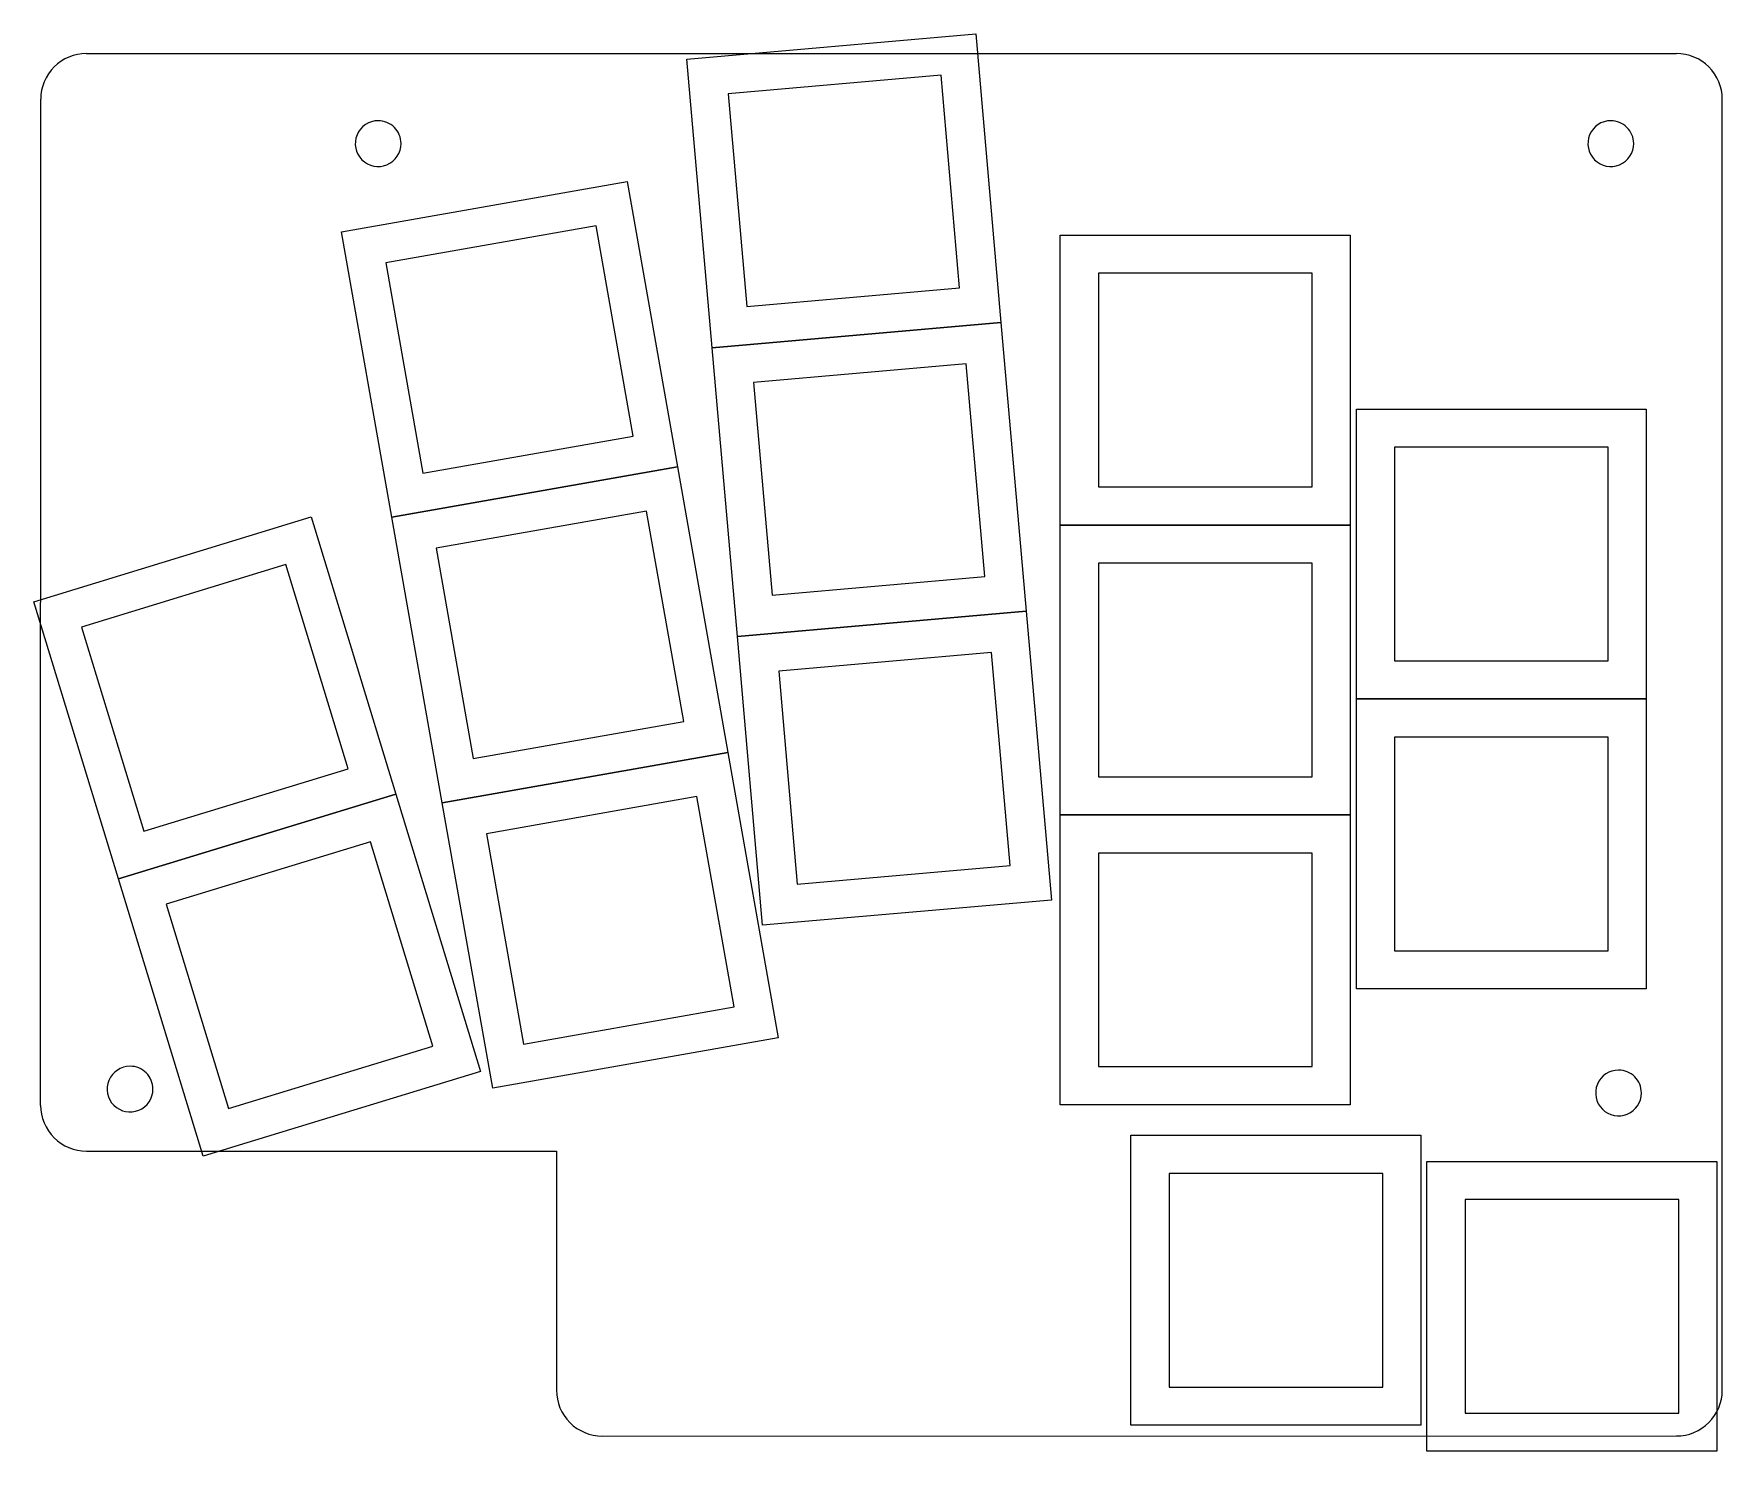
# Model space of a CAD drawing. Header units: centimetres. Extents: x 0.3 to 11.4, y 0.4 to 9.7.
import ezdxf

# ---------------------------------------------------------------- set-up
doc = ezdxf.new("R2010")
doc.units = ezdxf.units.CM
doc.layers.get('0').update_dxf_attribs({"linetype": 'CONTINUOUS'})

msp = doc.modelspace()

# ---------------------------------------------------------------- linework, layer by layer
at = {"color": 7}
for p, q in [((4.588104, 9.494985), (6.480874, 9.660581)), ((4.588104, 9.494985), (6.480874, 9.660581)), ((6.480874, 9.660581), (6.646469, 7.767811)), ((6.480874, 9.660581), (6.646469, 7.767811)), ((0.654121, 9.531058), (11.07286, 9.531058)), ((4.7537, 7.602215), (4.588104, 9.494985)), ((4.7537, 7.602215), (4.588104, 9.494985)), ((6.253614, 9.389744), (4.858941, 9.267726)), ((6.375632, 7.995071), (6.253614, 9.389744)), ((0.3538, 2.6367), (0.354121, 9.231058)), ((4.858941, 9.267726), (4.980959, 7.873053)), ((11.37286, 0.769563), (11.37286, 9.231058)), ((2.5654, 9.0908), (2.5654, 9.0908)), ((10.6426, 9.0908), (10.6426, 9.0908)), ((2.325978, 8.362087), (4.197112, 8.692018)), ((2.325978, 8.362087), (4.197112, 8.692018)), ((4.197112, 8.692018), (4.527044, 6.820883)), ((4.197112, 8.692018), (4.527044, 6.820883)), ((2.655909, 6.490952), (2.325978, 8.362087)), ((2.655909, 6.490952), (2.325978, 8.362087)), ((3.994322, 8.402404), (2.615591, 8.159297)), ((4.23743, 7.023673), (3.994322, 8.402404)), ((7.03536, 8.340563), (8.93536, 8.340563)), ((7.03536, 6.440563), (7.03536, 8.340563)), ((7.03536, 6.440563), (7.03536, 8.340563)), ((7.03536, 8.340563), (8.93536, 8.340563)), ((8.93536, 8.340563), (8.93536, 6.440563)), ((8.93536, 8.340563), (8.93536, 6.440563)), ((2.615591, 8.159297), (2.858699, 6.780566)), ((7.28536, 8.090563), (7.28536, 6.690563)), ((8.68536, 8.090563), (7.28536, 8.090563)), ((8.68536, 6.690563), (8.68536, 8.090563)), ((4.980959, 7.873053), (6.375632, 7.995071)), ((4.7537, 7.602215), (6.646469, 7.767811)), ((4.7537, 7.602215), (6.646469, 7.767811)), ((6.646469, 7.767811), (4.7537, 7.602215)), ((6.646469, 7.767811), (4.7537, 7.602215)), ((6.646469, 7.767811), (6.812065, 5.875041)), ((6.646469, 7.767811), (6.812065, 5.875041)), ((4.919295, 5.709445), (4.7537, 7.602215)), ((4.919295, 5.709445), (4.7537, 7.602215)), ((6.41921, 7.496974), (5.024537, 7.374956)), ((6.541228, 6.102301), (6.41921, 7.496974)), ((5.024537, 7.374956), (5.146555, 5.980283)), ((8.97536, 5.300563), (8.97536, 7.200563)), ((8.97536, 7.200563), (10.87536, 7.200563)), ((8.97536, 5.300563), (8.97536, 7.200563)), ((8.97536, 7.200563), (10.87536, 7.200563)), ((10.87536, 7.200563), (10.87536, 5.300563)), ((10.87536, 7.200563), (10.87536, 5.300563)), ((2.858699, 6.780566), (4.23743, 7.023673)), ((9.22536, 6.950563), (9.22536, 5.550563)), ((10.62536, 6.950563), (9.22536, 6.950563)), ((10.62536, 5.550563), (10.62536, 6.950563)), ((2.655909, 6.490952), (4.527044, 6.820883)), ((2.655909, 6.490952), (4.527044, 6.820883)), ((4.527044, 6.820883), (2.655909, 6.490952)), ((4.527044, 6.820883), (2.655909, 6.490952)), ((4.527044, 6.820883), (4.856975, 4.949749)), ((4.527044, 6.820883), (4.856975, 4.949749)), ((7.28536, 6.690563), (8.68536, 6.690563)), ((4.324254, 6.53127), (2.945523, 6.288162)), ((4.567361, 5.152539), (4.324254, 6.53127)), ((0.30867, 5.938031), (2.125649, 6.493538)), ((0.30867, 5.938031), (2.125649, 6.493538)), ((2.125649, 6.493538), (2.681155, 4.676559)), ((2.125649, 6.493538), (2.681155, 4.676559)), ((2.985841, 4.619817), (2.655909, 6.490952)), ((2.985841, 4.619817), (2.655909, 6.490952)), ((8.93536, 6.440563), (7.03536, 6.440563)), ((8.93536, 6.440563), (7.03536, 6.440563)), ((7.03536, 4.540563), (7.03536, 6.440563)), ((7.03536, 4.540563), (7.03536, 6.440563)), ((7.03536, 6.440563), (8.93536, 6.440563)), ((7.03536, 6.440563), (8.93536, 6.440563)), ((8.93536, 6.440563), (8.93536, 4.540563)), ((8.93536, 6.440563), (8.93536, 4.540563)), ((2.945523, 6.288162), (3.18863, 4.909431)), ((1.959665, 6.181369), (0.620839, 5.772048)), ((2.368986, 4.842542), (1.959665, 6.181369)), ((5.146555, 5.980283), (6.541228, 6.102301)), ((7.28536, 6.190563), (7.28536, 4.790563)), ((8.68536, 6.190563), (7.28536, 6.190563)), ((8.68536, 4.790563), (8.68536, 6.190563)), ((0.864176, 4.121052), (0.30867, 5.938031)), ((0.864176, 4.121052), (0.30867, 5.938031)), ((6.812065, 5.875041), (4.919295, 5.709445)), ((6.812065, 5.875041), (4.919295, 5.709445)), ((4.919296, 5.709445), (6.812065, 5.875041)), ((4.919296, 5.709445), (6.812065, 5.875041)), ((6.812065, 5.875041), (6.977661, 3.982271)), ((6.812065, 5.875041), (6.977661, 3.982271)), ((0.620839, 5.772048), (1.030159, 4.433222)), ((5.084891, 3.816676), (4.919296, 5.709445)), ((5.084891, 3.816676), (4.919296, 5.709445)), ((6.584806, 5.604204), (5.190133, 5.482186)), ((6.706824, 4.209531), (6.584806, 5.604204)), ((9.22536, 5.550563), (10.62536, 5.550563)), ((5.190133, 5.482186), (5.312151, 4.087513)), ((8.97536, 5.300563), (10.87536, 5.300563)), ((8.97536, 3.400563), (8.97536, 5.300563)), ((8.97536, 5.300563), (10.87536, 5.300563)), ((8.97536, 3.400563), (8.97536, 5.300563)), ((10.87536, 5.300563), (8.97536, 5.300563)), ((10.87536, 5.300563), (8.97536, 5.300563)), ((10.87536, 5.300563), (10.87536, 3.400563)), ((10.87536, 5.300563), (10.87536, 3.400563)), ((3.18863, 4.909431), (4.567361, 5.152539)), ((10.62536, 5.050563), (9.22536, 5.050563)), ((9.22536, 5.050563), (9.22536, 3.650563)), ((10.62536, 3.650563), (10.62536, 5.050563)), ((4.856975, 4.949749), (2.985841, 4.619817)), ((4.856975, 4.949749), (2.985841, 4.619817)), ((2.985841, 4.619817), (4.856975, 4.949749)), ((2.985841, 4.619817), (4.856975, 4.949749)), ((4.856975, 4.949749), (5.186907, 3.078614)), ((4.856975, 4.949749), (5.186907, 3.078614)), ((1.030159, 4.433222), (2.368986, 4.842542)), ((7.28536, 4.790563), (8.68536, 4.790563)), ((0.864176, 4.121052), (2.681155, 4.676559)), ((0.864176, 4.121052), (2.681155, 4.676559)), ((2.681155, 4.676559), (0.864176, 4.121052)), ((2.681155, 4.676559), (0.864176, 4.121052)), ((2.681155, 4.676559), (3.236661, 2.85958)), ((2.681155, 4.676559), (3.236661, 2.85958)), ((4.654185, 4.660135), (3.275455, 4.417027)), ((4.897293, 3.281404), (4.654185, 4.660135)), ((3.315772, 2.748683), (2.985841, 4.619817)), ((3.315772, 2.748683), (2.985841, 4.619817)), ((7.03536, 2.640563), (7.03536, 4.540563)), ((7.03536, 2.640563), (7.03536, 4.540563)), ((7.03536, 4.540563), (8.93536, 4.540563)), ((7.03536, 4.540563), (8.93536, 4.540563)), ((8.93536, 4.540563), (7.03536, 4.540563)), ((8.93536, 4.540563), (7.03536, 4.540563)), ((8.93536, 4.540563), (8.93536, 2.640563)), ((8.93536, 4.540563), (8.93536, 2.640563)), ((2.515172, 4.364389), (1.176345, 3.955069)), ((2.924492, 3.025563), (2.515172, 4.364389)), ((3.275455, 4.417027), (3.518562, 3.038296)), ((5.312151, 4.087513), (6.706824, 4.209531)), ((8.68536, 4.290563), (7.28536, 4.290563)), ((7.28536, 4.290563), (7.28536, 2.890563)), ((8.68536, 2.890563), (8.68536, 4.290563)), ((1.419682, 2.304073), (0.864176, 4.121052)), ((1.419682, 2.304073), (0.864176, 4.121052)), ((1.176345, 3.955069), (1.585666, 2.616242)), ((6.977661, 3.982271), (5.084891, 3.816676)), ((6.977661, 3.982271), (5.084891, 3.816676)), ((9.22536, 3.650563), (10.62536, 3.650563)), ((10.87536, 3.400563), (8.97536, 3.400563)), ((10.87536, 3.400563), (8.97536, 3.400563)), ((3.518562, 3.038296), (4.897293, 3.281404)), ((1.585666, 2.616242), (2.924492, 3.025563)), ((5.186907, 3.078614), (3.315772, 2.748683)), ((5.186907, 3.078614), (3.315772, 2.748683)), ((0.9398, 2.8932), (0.9398, 2.8932)), ((7.28536, 2.890563), (8.68536, 2.890563)), ((3.236661, 2.85958), (1.419682, 2.304073)), ((3.236661, 2.85958), (1.419682, 2.304073)), ((10.6934, 2.8678), (10.6934, 2.8678)), ((8.93536, 2.640563), (7.03536, 2.640563)), ((8.93536, 2.640563), (7.03536, 2.640563)), ((7.49786, 0.540563), (7.49786, 2.440563)), ((7.49786, 0.540563), (7.49786, 2.440563)), ((7.49786, 2.440563), (9.39786, 2.440563)), ((7.49786, 2.440563), (9.39786, 2.440563)), ((9.39786, 2.440563), (9.39786, 0.540563)), ((9.39786, 2.440563), (9.39786, 0.540563)), ((0.6538, 2.3367), (3.7338, 2.3368)), ((3.7338, 2.3368), (3.7338, 0.7692)), ((9.43786, 0.369563), (9.43786, 2.269563)), ((9.43786, 0.369563), (9.43786, 2.269563)), ((9.43786, 2.269563), (11.33786, 2.269563)), ((9.43786, 2.269563), (11.33786, 2.269563)), ((11.33786, 2.269563), (11.33786, 0.369563)), ((11.33786, 2.269563), (11.33786, 0.369563)), ((9.14786, 2.190563), (7.74786, 2.190563)), ((7.74786, 2.190563), (7.74786, 0.790563)), ((9.14786, 0.790563), (9.14786, 2.190563)), ((11.08786, 2.019563), (9.68786, 2.019563)), ((9.68786, 2.019563), (9.68786, 0.619563)), ((11.08786, 0.619563), (11.08786, 2.019563)), ((7.74786, 0.790563), (9.14786, 0.790563)), ((9.68786, 0.619563), (11.08786, 0.619563)), ((4.0338, 0.4692), (11.07286, 0.469563)), ((9.39786, 0.540563), (7.49786, 0.540563)), ((9.39786, 0.540563), (7.49786, 0.540563)), ((11.33786, 0.369563), (9.43786, 0.369563)), ((11.33786, 0.369563), (9.43786, 0.369563))]:
    msp.add_line(p, q, dxfattribs=at)
for points in [[(0.654121, 9.531059), (0.574556, 9.531059), (0.498249, 9.499452), (0.441988, 9.443191)], [(11.284991, 9.44319), (11.228731, 9.499451), (11.152425, 9.531058), (11.07286, 9.531058)], [(0.441988, 9.443191), (0.385727, 9.38693), (0.35412, 9.310623), (0.354121, 9.231058)], [(11.372858, 9.231058), (11.372858, 9.310623), (11.341252, 9.386929), (11.284991, 9.44319)], [(2.5654, 9.0908), (2.504731, 9.0908), (2.450035, 9.054254), (2.426818, 8.998203)], [(2.671466, 9.046866), (2.643336, 9.074996), (2.605182, 9.0908), (2.5654, 9.0908)], [(10.6426, 9.0908), (10.581931, 9.0908), (10.527235, 9.054254), (10.504018, 8.998203)], [(10.748666, 9.046866), (10.720536, 9.074996), (10.682382, 9.0908), (10.6426, 9.0908)], [(2.426818, 8.998203), (2.403601, 8.942151), (2.416434, 8.877634), (2.459334, 8.834734)], [(2.7154, 8.9408), (2.7154, 8.980582), (2.699596, 9.018736), (2.671466, 9.046866)], [(10.504018, 8.998203), (10.480801, 8.942151), (10.493634, 8.877634), (10.536534, 8.834734)], [(10.7926, 8.9408), (10.7926, 8.980582), (10.776796, 9.018736), (10.748666, 9.046866)], [(2.622803, 8.802218), (2.678854, 8.825435), (2.7154, 8.880131), (2.7154, 8.9408)], [(10.700003, 8.802218), (10.756054, 8.825435), (10.7926, 8.880131), (10.7926, 8.9408)], [(2.459334, 8.834734), (2.502234, 8.791834), (2.566751, 8.779001), (2.622803, 8.802218)], [(10.536534, 8.834734), (10.579434, 8.791834), (10.643951, 8.779001), (10.700003, 8.802218)], [(0.9398, 2.8932), (0.879131, 2.8932), (0.824435, 2.856654), (0.801218, 2.800603)], [(1.045866, 2.849266), (1.017736, 2.877396), (0.979582, 2.8932), (0.9398, 2.8932)], [(0.801218, 2.800603), (0.778001, 2.744551), (0.790834, 2.680034), (0.833734, 2.637134)], [(1.0898, 2.7432), (1.0898, 2.782982), (1.073996, 2.821136), (1.045866, 2.849266)], [(10.554818, 2.775203), (10.531601, 2.719151), (10.544434, 2.654634), (10.587334, 2.611734)], [(10.6934, 2.8678), (10.632731, 2.8678), (10.578035, 2.831254), (10.554818, 2.775203)], [(10.799466, 2.823866), (10.771336, 2.851996), (10.733182, 2.8678), (10.6934, 2.8678)], [(10.8434, 2.7178), (10.8434, 2.757582), (10.827596, 2.795736), (10.799466, 2.823866)], [(0.997203, 2.604618), (1.053254, 2.627835), (1.0898, 2.682531), (1.0898, 2.7432)], [(10.750803, 2.579218), (10.806854, 2.602435), (10.8434, 2.657131), (10.8434, 2.7178)], [(0.3538, 2.6367), (0.3538, 2.557135), (0.385407, 2.480829), (0.441668, 2.424568)], [(0.833734, 2.637134), (0.876634, 2.594234), (0.941151, 2.581401), (0.997203, 2.604618)], [(10.587334, 2.611734), (10.630234, 2.568834), (10.694751, 2.556001), (10.750803, 2.579218)], [(0.441668, 2.424568), (0.497929, 2.368307), (0.574235, 2.3367), (0.6538, 2.3367)], [(3.7338, 0.7692), (3.7338, 0.689635), (3.765407, 0.613329), (3.821668, 0.557068)], [(11.284993, 0.557433), (11.341254, 0.613693), (11.372861, 0.689999), (11.37286, 0.769563)], [(3.821668, 0.557068), (3.877929, 0.500807), (3.954235, 0.4692), (4.0338, 0.4692)], [(11.07286, 0.46957), (11.152425, 0.469567), (11.228731, 0.501173), (11.284993, 0.557433)]]:
    msp.add_open_spline(points, degree=3, dxfattribs=at)

doc.saveas('drawing.dxf')
